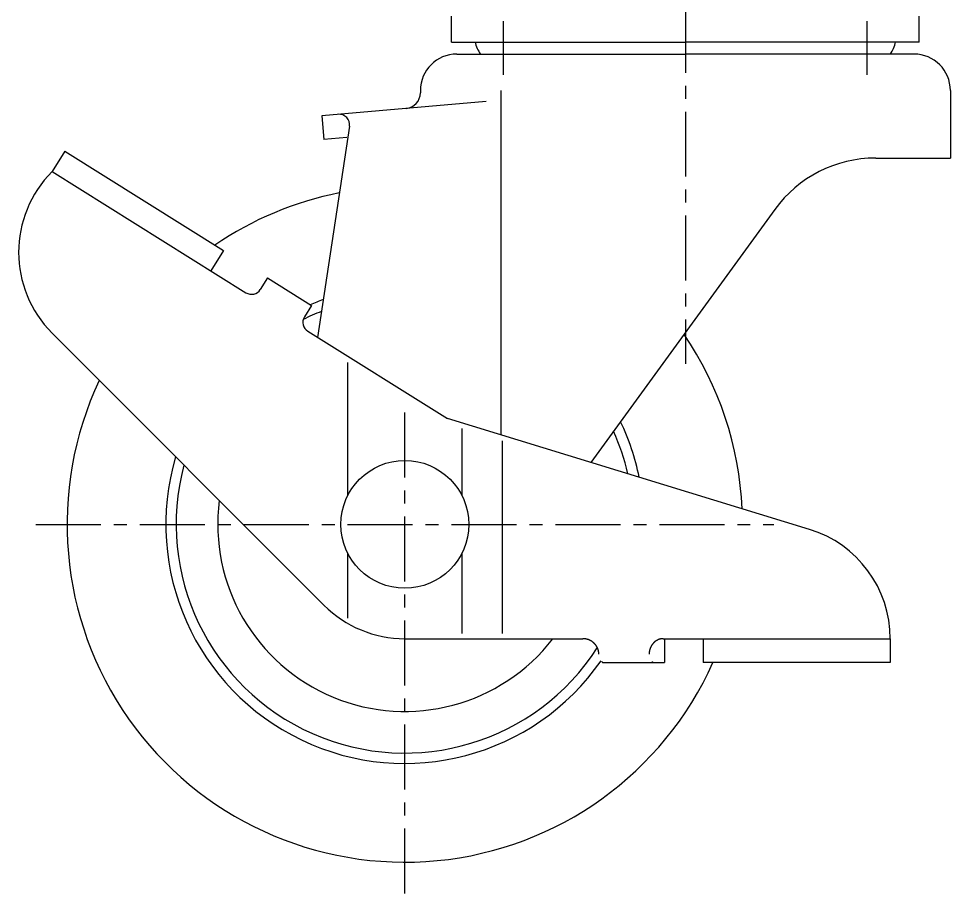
# Model space of a CAD drawing. Extents: x 12 to 224, y -20 to 262.
# Drawn here: x 131.2 to 220.9, y 37.2 to 121.4 of the extents above; entities that cross this region are included whole.
import ezdxf

# ---------------------------------------------------------------- set-up
doc = ezdxf.new("R2010")
doc.units = 0
doc.header["$LTSCALE"] = 5
doc.linetypes.add('CENTER', pattern=[2, 1.25, -0.25, 0.25, -0.25])
doc.layers.get('0').update_dxf_attribs({"linetype": 'CONTINUOUS'})
doc.layers.add('CENTER', color=1, linetype='CENTER')

msp = doc.modelspace()

# ---------------------------------------------------------------- linework, layer by layer
at = {"color": 7, "linetype": 'CONTINUOUS'}
for p, q in [((172.879935, 119.142984), (172.879935, 121.642984)), ((217.879935, 119.142984), (217.879935, 121.642984)), ((172.879935, 119.142984), (195.379935, 119.142984)), ((217.879935, 119.142984), (195.379935, 119.142984)), ((173.379935, 117.982984), (195.379935, 117.982984)), ((217.379935, 117.982984), (195.379935, 117.982984)), ((169.879935, 114.482984), (169.879935, 114.257481)), ((177.621557, 114.482984), (177.621557, 81.341636)), ((220.879935, 114.482984), (220.879935, 107.982984)), ((176.196348, 113.435599), (160.379935, 112.051842)), ((160.379935, 112.051842), (160.580393, 109.760594)), ((163.048723, 111.04544), (159.975226, 90.727185)), ((162.795538, 109.954394), (160.580393, 109.760594)), ((135.657624, 108.63462), (134.438809, 106.684109)), ((135.657624, 108.63462), (150.922489, 99.096073)), ((213.694345, 107.982984), (220.879935, 107.982984)), ((134.438809, 106.684109), (153.095867, 95.025886)), ((203.986141, 103.036407), (186.296937, 78.689306)), ((150.922489, 99.096073), (149.703675, 97.145563)), ((155.16273, 96.446477), (154.473835, 95.344014)), ((155.16273, 96.446477), (159.40297, 93.796881)), ((159.40297, 93.796881), (158.714075, 92.694418)), ((134.438809, 91.12776), (160.60176, 64.964809)), ((159.032204, 91.316451), (172.479271, 82.913791)), ((162.879935, 88.322533), (162.879935, 75.494802)), ((207.318609, 72.262336), (172.479271, 82.913791)), ((173.879935, 81.962719), (173.879935, 75.494802)), ((177.746631, 80.780551), (177.746631, 62.242984)), ((162.879935, 69.991166), (162.879935, 63.716705)), ((173.879935, 69.991166), (173.879935, 62.242984)), ((168.379935, 61.742984), (185.502979, 61.742984)), ((193.248946, 61.742984), (215.10252, 61.742984)), ((193.362421, 61.742984), (193.362421, 59.442984)), ((197.10252, 61.742984), (197.10252, 59.442984)), ((215.10252, 61.742984), (215.10252, 59.442984)), ((187.489438, 59.442984), (193.362421, 59.442984)), ((215.10252, 59.442984), (197.10252, 59.442984))]:
    msp.add_line(p, q, dxfattribs=at)
for points in [[(187.052, 60.243, 0), (187.052, 60.2614, 0), (187.051, 60.2798, 0), (187.051, 60.2982, 0), (187.05, 60.3166, 0), (187.049, 60.335, 0), (187.047, 60.3533, 0), (187.046, 60.3717, 0), (187.044, 60.39, 0), (187.042, 60.4083, 0), (187.04, 60.4266, 0), (187.038, 60.4449, 0), (187.035, 60.4631, 0), (187.032, 60.4813, 0), (187.029, 60.4994, 0), (187.026, 60.5175, 0), (187.022, 60.5356, 0), (187.018, 60.5537, 0), (187.014, 60.5716, 0), (187.01, 60.5896, 0), (187.005, 60.6075, 0), (187.001, 60.6253, 0), (186.996, 60.6431, 0), (186.99, 60.6608, 0), (186.985, 60.6784, 0), (186.979, 60.696, 0), (186.974, 60.7135, 0), (186.967, 60.7309, 0), (186.961, 60.7483, 0), (186.955, 60.7656, 0), (186.948, 60.7828, 0), (186.941, 60.8, 0), (186.934, 60.817, 0), (186.926, 60.834, 0), (186.919, 60.8508, 0), (186.911, 60.8676, 0), (186.903, 60.8843, 0), (186.895, 60.9009, 0), (186.886, 60.9174, 0), (186.878, 60.9338, 0), (186.869, 60.9501, 0), (186.86, 60.9663, 0), (186.85, 60.9823, 0), (186.841, 60.9983, 0), (186.831, 61.0141, 0), (186.821, 61.0299, 0), (186.811, 61.0455, 0), (186.801, 61.061, 0), (186.791, 61.0763, 0), (186.78, 61.0916, 0), (186.769, 61.1067, 0), (186.758, 61.1217, 0), (186.747, 61.1365, 0), (186.735, 61.1513, 0), (186.724, 61.1658, 0), (186.712, 61.1803, 0), (186.7, 61.1946, 0), (186.688, 61.2087, 0), (186.676, 61.2227, 0), (186.663, 61.2366, 0), (186.65, 61.2503, 0), (186.638, 61.2639, 0), (186.625, 61.2773, 0), (186.611, 61.2905, 0), (186.598, 61.3036, 0), (186.585, 61.3166, 0), (186.571, 61.3294, 0), (186.557, 61.342, 0), (186.543, 61.3544, 0), (186.529, 61.3667, 0), (186.515, 61.3788, 0), (186.5, 61.3907, 0), (186.485, 61.4025, 0), (186.471, 61.4141, 0), (186.456, 61.4255, 0), (186.441, 61.4367, 0), (186.426, 61.4478, 0), (186.41, 61.4587, 0), (186.395, 61.4694, 0), (186.379, 61.4799, 0), (186.363, 61.4902, 0), (186.348, 61.5003, 0), (186.332, 61.5103, 0), (186.315, 61.52, 0), (186.299, 61.5296, 0), (186.283, 61.5389, 0), (186.266, 61.5481, 0), (186.25, 61.5571, 0), (186.233, 61.5659, 0), (186.216, 61.5744, 0), (186.199, 61.5828, 0), (186.182, 61.591, 0), (186.165, 61.599, 0), (186.148, 61.6067, 0), (186.131, 61.6143, 0), (186.113, 61.6217, 0), (186.096, 61.6288, 0), (186.078, 61.6357, 0), (186.06, 61.6425, 0), (186.043, 61.649, 0), (186.025, 61.6553, 0), (186.007, 61.6614, 0), (185.989, 61.6673, 0), (185.971, 61.6729, 0), (185.953, 61.6784, 0), (185.934, 61.6836, 0), (185.916, 61.6886, 0), (185.898, 61.6934, 0), (185.879, 61.698, 0), (185.861, 61.7024, 0), (185.842, 61.7065, 0), (185.824, 61.7105, 0), (185.805, 61.7142, 0), (185.786, 61.7176, 0), (185.768, 61.7209, 0), (185.749, 61.7239, 0), (185.73, 61.7267, 0), (185.711, 61.7293, 0), (185.693, 61.7317, 0), (185.674, 61.7338, 0), (185.655, 61.7358, 0), (185.636, 61.7375, 0), (185.617, 61.7389, 0), (185.598, 61.7402, 0), (185.579, 61.7412, 0), (185.56, 61.742, 0), (185.541, 61.7425, 0), (185.522, 61.7429, 0), (185.503, 61.743, 0)], [(193.249, 61.743, 0), (193.232, 61.7429, 0), (193.216, 61.7425, 0), (193.199, 61.742, 0), (193.182, 61.7412, 0), (193.166, 61.7402, 0), (193.149, 61.7389, 0), (193.133, 61.7375, 0), (193.116, 61.7358, 0), (193.099, 61.7338, 0), (193.083, 61.7317, 0), (193.066, 61.7293, 0), (193.05, 61.7267, 0), (193.034, 61.7239, 0), (193.017, 61.7209, 0), (193.001, 61.7176, 0), (192.984, 61.7142, 0), (192.968, 61.7105, 0), (192.952, 61.7065, 0), (192.936, 61.7024, 0), (192.919, 61.698, 0), (192.903, 61.6934, 0), (192.887, 61.6886, 0), (192.871, 61.6836, 0), (192.855, 61.6784, 0), (192.839, 61.6729, 0), (192.824, 61.6673, 0), (192.808, 61.6614, 0), (192.792, 61.6553, 0), (192.776, 61.649, 0), (192.761, 61.6425, 0), (192.745, 61.6357, 0), (192.73, 61.6288, 0), (192.715, 61.6217, 0), (192.699, 61.6143, 0), (192.684, 61.6067, 0), (192.669, 61.599, 0), (192.654, 61.591, 0), (192.639, 61.5828, 0), (192.624, 61.5744, 0), (192.61, 61.5659, 0), (192.595, 61.5571, 0), (192.581, 61.5481, 0), (192.566, 61.5389, 0), (192.552, 61.5296, 0), (192.538, 61.52, 0), (192.523, 61.5103, 0), (192.509, 61.5003, 0), (192.496, 61.4902, 0), (192.482, 61.4799, 0), (192.468, 61.4694, 0), (192.455, 61.4587, 0), (192.441, 61.4478, 0), (192.428, 61.4367, 0), (192.415, 61.4255, 0), (192.402, 61.4141, 0), (192.389, 61.4025, 0), (192.376, 61.3907, 0), (192.363, 61.3788, 0), (192.351, 61.3667, 0), (192.338, 61.3544, 0), (192.326, 61.342, 0), (192.314, 61.3294, 0), (192.302, 61.3166, 0), (192.29, 61.3036, 0), (192.278, 61.2905, 0), (192.267, 61.2773, 0), (192.255, 61.2639, 0), (192.244, 61.2503, 0), (192.233, 61.2366, 0), (192.222, 61.2227, 0), (192.211, 61.2087, 0), (192.201, 61.1946, 0), (192.19, 61.1803, 0), (192.18, 61.1658, 0), (192.17, 61.1513, 0), (192.16, 61.1365, 0), (192.15, 61.1217, 0), (192.14, 61.1067, 0), (192.131, 61.0916, 0), (192.121, 61.0763, 0), (192.112, 61.061, 0), (192.103, 61.0455, 0), (192.094, 61.0299, 0), (192.086, 61.0141, 0), (192.077, 60.9983, 0), (192.069, 60.9823, 0), (192.061, 60.9663, 0), (192.053, 60.9501, 0), (192.045, 60.9338, 0), (192.038, 60.9174, 0), (192.03, 60.9009, 0), (192.023, 60.8843, 0), (192.016, 60.8676, 0), (192.009, 60.8508, 0), (192.003, 60.834, 0), (191.996, 60.817, 0), (191.99, 60.8, 0), (191.984, 60.7828, 0), (191.978, 60.7656, 0), (191.972, 60.7483, 0), (191.967, 60.7309, 0), (191.961, 60.7135, 0), (191.956, 60.696, 0), (191.951, 60.6784, 0), (191.947, 60.6608, 0), (191.942, 60.6431, 0), (191.938, 60.6253, 0), (191.934, 60.6075, 0), (191.93, 60.5896, 0), (191.926, 60.5716, 0), (191.922, 60.5537, 0), (191.919, 60.5356, 0), (191.916, 60.5175, 0), (191.913, 60.4994, 0), (191.91, 60.4813, 0), (191.908, 60.4631, 0), (191.905, 60.4449, 0), (191.903, 60.4266, 0), (191.901, 60.4083, 0), (191.899, 60.39, 0), (191.898, 60.3717, 0), (191.897, 60.3533, 0), (191.895, 60.335, 0), (191.895, 60.3166, 0), (191.894, 60.2982, 0), (191.893, 60.2798, 0), (191.893, 60.2614, 0), (191.893, 60.243, 0)], [(187.328, 59.5351, 0), (187.329, 59.5337, 0), (187.33, 59.5322, 0), (187.331, 59.5308, 0), (187.333, 59.5295, 0), (187.334, 59.5281, 0), (187.335, 59.5267, 0), (187.336, 59.5253, 0), (187.338, 59.524, 0), (187.339, 59.5227, 0), (187.34, 59.5213, 0), (187.341, 59.52, 0), (187.342, 59.5187, 0), (187.344, 59.5174, 0), (187.345, 59.5161, 0), (187.346, 59.5149, 0), (187.347, 59.5136, 0), (187.349, 59.5124, 0), (187.35, 59.5111, 0), (187.351, 59.5099, 0), (187.352, 59.5087, 0), (187.354, 59.5075, 0), (187.355, 59.5063, 0), (187.356, 59.5051, 0), (187.357, 59.5039, 0), (187.359, 59.5028, 0), (187.36, 59.5016, 0), (187.361, 59.5005, 0), (187.362, 59.4993, 0), (187.364, 59.4982, 0), (187.365, 59.4971, 0), (187.366, 59.496, 0), (187.367, 59.4949, 0), (187.369, 59.4939, 0), (187.37, 59.4928, 0), (187.371, 59.4918, 0), (187.372, 59.4907, 0), (187.374, 59.4897, 0), (187.375, 59.4887, 0), (187.376, 59.4877, 0), (187.377, 59.4867, 0), (187.379, 59.4857, 0), (187.38, 59.4847, 0), (187.381, 59.4838, 0), (187.382, 59.4828, 0), (187.384, 59.4819, 0), (187.385, 59.4809, 0), (187.386, 59.48, 0), (187.387, 59.4791, 0), (187.389, 59.4782, 0), (187.39, 59.4773, 0), (187.391, 59.4765, 0), (187.393, 59.4756, 0), (187.394, 59.4747, 0), (187.395, 59.4739, 0), (187.396, 59.4731, 0), (187.398, 59.4723, 0), (187.399, 59.4715, 0), (187.4, 59.4707, 0), (187.401, 59.4699, 0), (187.403, 59.4691, 0), (187.404, 59.4683, 0), (187.405, 59.4676, 0), (187.406, 59.4669, 0), (187.408, 59.4661, 0), (187.409, 59.4654, 0), (187.41, 59.4647, 0), (187.412, 59.464, 0), (187.413, 59.4633, 0), (187.414, 59.4627, 0), (187.415, 59.462, 0), (187.417, 59.4613, 0), (187.418, 59.4607, 0), (187.419, 59.4601, 0), (187.42, 59.4595, 0), (187.422, 59.4589, 0), (187.423, 59.4583, 0), (187.424, 59.4577, 0), (187.426, 59.4571, 0), (187.427, 59.4566, 0), (187.428, 59.456, 0), (187.429, 59.4555, 0), (187.431, 59.4549, 0), (187.432, 59.4544, 0), (187.433, 59.4539, 0), (187.434, 59.4534, 0), (187.436, 59.453, 0), (187.437, 59.4525, 0), (187.438, 59.452, 0), (187.44, 59.4516, 0), (187.441, 59.4512, 0), (187.442, 59.4507, 0), (187.443, 59.4503, 0), (187.445, 59.4499, 0), (187.446, 59.4495, 0), (187.447, 59.4491, 0), (187.448, 59.4488, 0), (187.45, 59.4484, 0), (187.451, 59.4481, 0), (187.452, 59.4477, 0), (187.454, 59.4474, 0), (187.455, 59.4471, 0), (187.456, 59.4468, 0), (187.457, 59.4465, 0), (187.459, 59.4462, 0), (187.46, 59.446, 0), (187.461, 59.4457, 0), (187.463, 59.4455, 0), (187.464, 59.4452, 0), (187.465, 59.445, 0), (187.466, 59.4448, 0), (187.468, 59.4446, 0), (187.469, 59.4444, 0), (187.47, 59.4443, 0), (187.472, 59.4441, 0), (187.473, 59.4439, 0), (187.474, 59.4438, 0), (187.475, 59.4437, 0), (187.477, 59.4435, 0), (187.478, 59.4434, 0), (187.479, 59.4433, 0), (187.48, 59.4433, 0), (187.482, 59.4432, 0), (187.483, 59.4431, 0), (187.484, 59.4431, 0), (187.486, 59.443, 0), (187.487, 59.443, 0), (187.488, 59.443, 0), (187.489, 59.443, 0)], [(192.169, 59.5351, 0), (192.17, 59.5337, 0), (192.171, 59.5322, 0), (192.173, 59.5308, 0), (192.174, 59.5295, 0), (192.175, 59.5281, 0), (192.176, 59.5267, 0), (192.178, 59.5253, 0), (192.179, 59.524, 0), (192.18, 59.5227, 0), (192.181, 59.5213, 0), (192.182, 59.52, 0), (192.184, 59.5187, 0), (192.185, 59.5174, 0), (192.186, 59.5161, 0), (192.187, 59.5149, 0), (192.189, 59.5136, 0), (192.19, 59.5124, 0), (192.191, 59.5111, 0), (192.192, 59.5099, 0), (192.194, 59.5087, 0), (192.195, 59.5075, 0), (192.196, 59.5063, 0), (192.197, 59.5051, 0), (192.199, 59.5039, 0), (192.2, 59.5028, 0), (192.201, 59.5016, 0), (192.202, 59.5005, 0), (192.204, 59.4993, 0), (192.205, 59.4982, 0), (192.206, 59.4971, 0), (192.207, 59.496, 0), (192.209, 59.4949, 0), (192.21, 59.4939, 0), (192.211, 59.4928, 0), (192.212, 59.4918, 0), (192.214, 59.4907, 0), (192.215, 59.4897, 0), (192.216, 59.4887, 0), (192.217, 59.4877, 0), (192.219, 59.4867, 0), (192.22, 59.4857, 0), (192.221, 59.4847, 0), (192.222, 59.4838, 0), (192.224, 59.4828, 0), (192.225, 59.4819, 0), (192.226, 59.4809, 0), (192.227, 59.48, 0), (192.229, 59.4791, 0), (192.23, 59.4782, 0), (192.231, 59.4773, 0), (192.233, 59.4765, 0), (192.234, 59.4756, 0), (192.235, 59.4747, 0), (192.236, 59.4739, 0), (192.238, 59.4731, 0), (192.239, 59.4723, 0), (192.24, 59.4715, 0), (192.241, 59.4707, 0), (192.243, 59.4699, 0), (192.244, 59.4691, 0), (192.245, 59.4683, 0), (192.246, 59.4676, 0), (192.248, 59.4669, 0), (192.249, 59.4661, 0), (192.25, 59.4654, 0), (192.251, 59.4647, 0), (192.253, 59.464, 0), (192.254, 59.4633, 0), (192.255, 59.4627, 0), (192.257, 59.462, 0), (192.258, 59.4613, 0), (192.259, 59.4607, 0), (192.26, 59.4601, 0), (192.262, 59.4595, 0), (192.263, 59.4589, 0), (192.264, 59.4583, 0), (192.265, 59.4577, 0), (192.267, 59.4571, 0), (192.268, 59.4566, 0), (192.269, 59.456, 0), (192.271, 59.4555, 0), (192.272, 59.4549, 0), (192.273, 59.4544, 0), (192.274, 59.4539, 0), (192.276, 59.4534, 0), (192.277, 59.453, 0), (192.278, 59.4525, 0), (192.279, 59.452, 0), (192.281, 59.4516, 0), (192.282, 59.4512, 0), (192.283, 59.4507, 0), (192.285, 59.4503, 0), (192.286, 59.4499, 0), (192.287, 59.4495, 0), (192.288, 59.4491, 0), (192.29, 59.4488, 0), (192.291, 59.4484, 0), (192.292, 59.4481, 0), (192.294, 59.4477, 0), (192.295, 59.4474, 0), (192.296, 59.4471, 0), (192.297, 59.4468, 0), (192.299, 59.4465, 0), (192.3, 59.4462, 0), (192.301, 59.446, 0), (192.302, 59.4457, 0), (192.304, 59.4455, 0), (192.305, 59.4452, 0), (192.306, 59.445, 0), (192.308, 59.4448, 0), (192.309, 59.4446, 0), (192.31, 59.4444, 0), (192.311, 59.4443, 0), (192.313, 59.4441, 0), (192.314, 59.4439, 0), (192.315, 59.4438, 0), (192.317, 59.4437, 0), (192.318, 59.4435, 0), (192.319, 59.4434, 0), (192.32, 59.4433, 0), (192.322, 59.4433, 0), (192.323, 59.4432, 0), (192.324, 59.4431, 0), (192.326, 59.4431, 0), (192.327, 59.443, 0), (192.328, 59.443, 0), (192.329, 59.443, 0), (192.331, 59.443, 0)]]:
    msp.add_polyline3d(points, dxfattribs=at)
msp.add_circle((168.379935, 72.742984), 6.15, dxfattribs=at)
for centre, radius, start, end in [((177.879935, 119.664984), 2.778, 190.830546, 217.262783), ((212.879935, 119.664984), 2.778, 322.737217, 349.169454), ((173.379935, 114.482984), 3.5, 90, 180), ((217.379935, 114.482984), 3.5, 0, 90), ((168.379935, 114.257481), 1.5, 275, 0), ((162.059971, 111.195006), 1, 351.398208, 95), ((213.694345, 95.982984), 12, 90, 144), ((142.216984, 98.905935), 11, 135, 225), ((168.379935, 72.742984), 32.5, 101.181379, 124.233852), ((153.625787, 95.873934), 1, 238, 328), ((168.379935, 72.742984), 23, 109.970087, 113.287208), ((159.562123, 92.164499), 1, 148, 238), ((168.379935, 72.742984), 22, 111.398208, 116.38164), ((168.379935, 72.742984), 32.5, 2.64257, 34.216832), ((168.379935, 72.742984), 32.5, 154.78317, 335.843478), ((168.379935, 72.742984), 23, 11.359126, 25.428126), ((168.379935, 72.742984), 22, 12.774474, 24.000004), ((168.379935, 72.742984), 23, 163.571878, 325.206974), ((168.379935, 72.742984), 22, 165, 327.36245), ((168.379935, 72.742984), 18, 172.669887, 322.330113), ((204.10252, 61.742984), 11, 0, 73), ((168.379935, 72.742984), 11, 225, 270)]:
    msp.add_arc(centre, radius, start, end, dxfattribs=at)
at = {"layer": 'CENTER', "color": 1, "linetype": 'CENTER'}
for p, q in [((195.379935, 172.442984), (195.379935, 88.19098)), ((177.879935, 115.986984), (177.879935, 121.142984)), ((212.879935, 115.986984), (212.879935, 121.142984)), ((168.379935, 37.242984), (168.379935, 83.742984)), ((132.879935, 72.742984), (203.879935, 72.742984))]:
    msp.add_line(p, q, dxfattribs=at)

doc.saveas('drawing.dxf')
